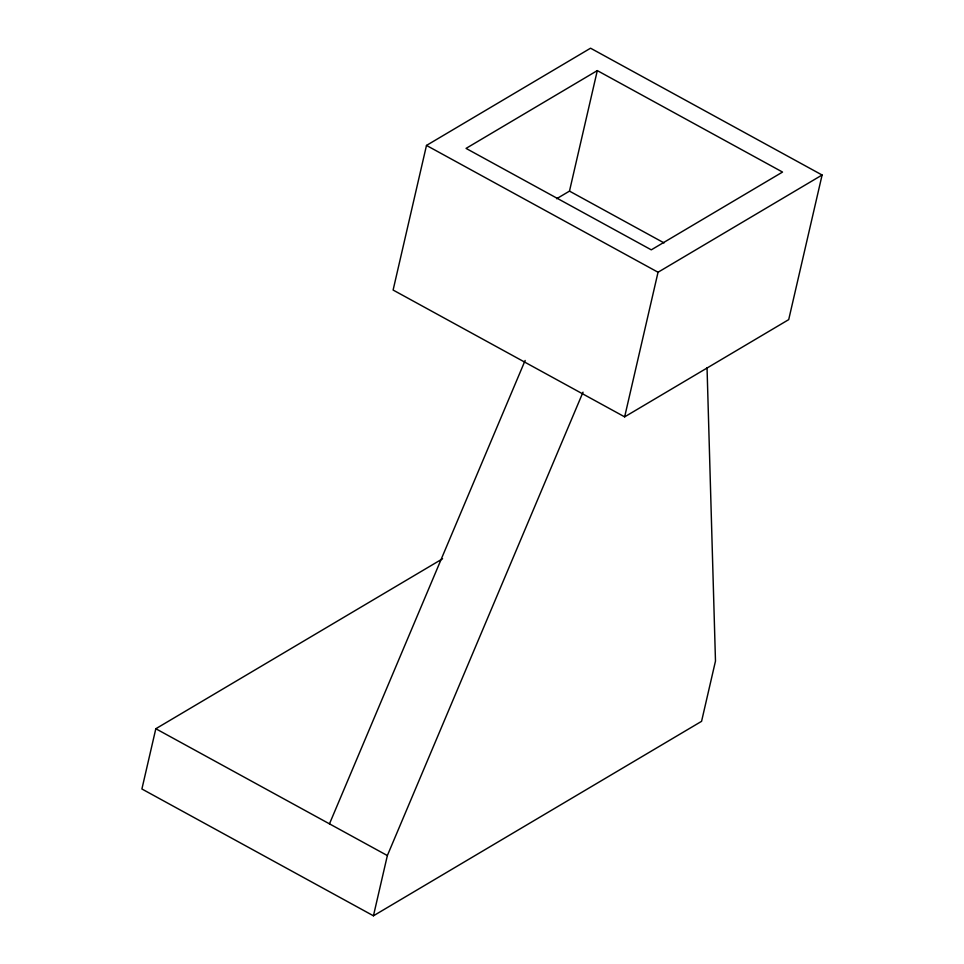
<?xml version="1.0" encoding="UTF-8"?>
<svg xmlns="http://www.w3.org/2000/svg" width="964" height="964" viewBox="0 0 964 964"><rect width="100%" height="100%" fill="white"/><g stroke="black" fill="none" stroke-linecap="round" stroke-linejoin="round"><path stroke-width="1.45" d="M442.597 558.759L155.819 728.736L141.901 788.986L373.442 915.8L701.575 721.325L715.481 661.075L707.046 367.79M426.486 145.431L393.107 290.043L624.648 416.858L788.709 319.626L822.099 175.014L590.558 48.2L426.486 145.431L658.038 272.246L822.099 175.014M373.442 915.8L387.359 855.55L583.027 392.155M556.614 198.741L569.483 191.113L597.306 70.601L782.539 172.062L651.29 249.845L466.046 148.396L597.306 70.601M624.648 416.858L658.038 272.246M329.471 823.846L525.139 360.452M569.483 191.113L664.063 242.916M155.819 728.736L387.359 855.55"/></g></svg>
